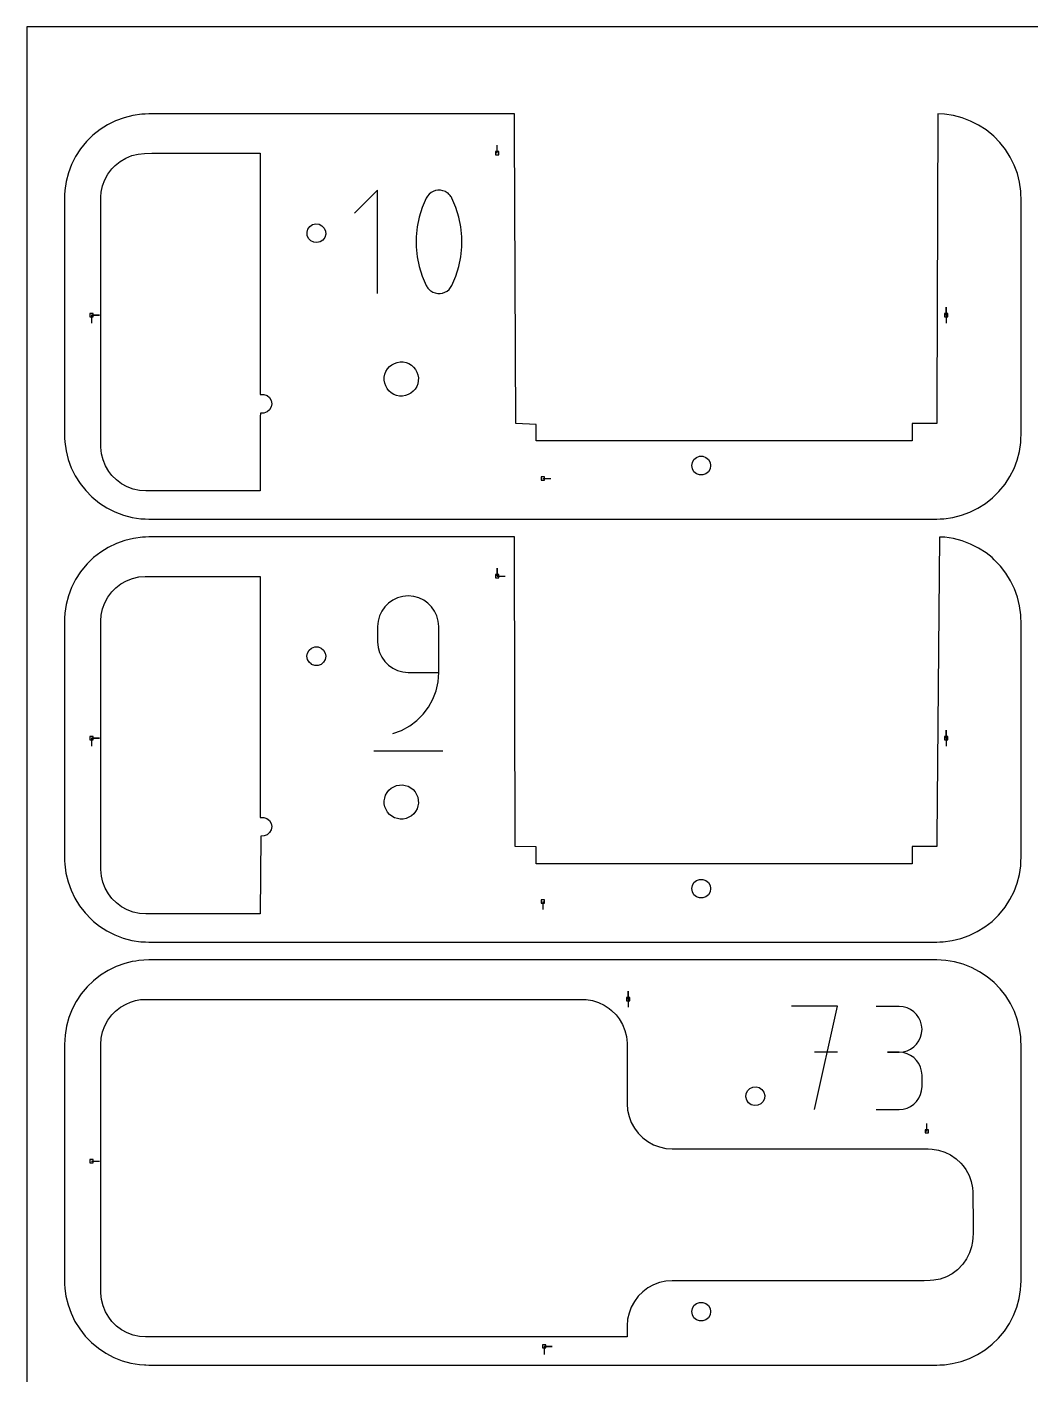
# Model space of a CAD drawing. Extents: x 0 to 570, y 0 to 470.
# Drawn here: x 0 to 178.3, y 230.6 to 470 of the extents above; entities that cross this region are included whole.
import ezdxf

# ---------------------------------------------------------------- set-up
doc = ezdxf.new("R2010")
doc.units = 0

msp = doc.modelspace()

# ---------------------------------------------------------------- linework, layer by layer
at = {"layer": 'annotation', "color": 1}
for p, q in [((83.571877, 447.580638), (83.571877, 449.009388)), ((62.295878, 441.006009), (58.213807, 436.922786)), ((62.295878, 422.644173), (62.295878, 441.006009)), ((71.818462, 440.556497), (71.474471, 440.282115)), ((72.201262, 440.766111), (71.818462, 440.556497)), ((72.613092, 440.907707), (72.201262, 440.766111)), ((73.044171, 440.978032), (72.613092, 440.907707)), ((73.484717, 440.973837), (73.044171, 440.978032)), ((73.924951, 440.89187), (73.484717, 440.973837)), ((74.355091, 440.728881), (73.924951, 440.89187)), ((74.519755, 440.642351), (74.355091, 440.728881)), ((74.355091, 440.728881), (74.355091, 440.728881)), ((74.677767, 440.54296), (74.519755, 440.642351)), ((74.828358, 440.431495), (74.677767, 440.54296)), ((70.942042, 439.552047), (70.238176, 437.896831)), ((71.179071, 439.946214), (70.942042, 439.552047)), ((70.942042, 439.552047), (70.942042, 439.552047)), ((71.474471, 440.282115), (71.179071, 439.946214)), ((74.97076, 440.308743), (74.828358, 440.431495)), ((75.104206, 440.175489), (74.97076, 440.308743)), ((75.227929, 440.032522), (75.104206, 440.175489)), ((75.34116, 439.880626), (75.227929, 440.032522)), ((75.443131, 439.72059), (75.34116, 439.880626)), ((75.533076, 439.553199), (75.443131, 439.72059)), ((76.240354, 437.894571), (75.533076, 439.553199)), ((75.533076, 439.553199), (75.533076, 439.553199)), ((69.710277, 436.193613), (69.358344, 434.455972)), ((70.238176, 437.896831), (69.710277, 436.193613)), ((76.770812, 436.188793), (76.240354, 437.894571)), ((77.124451, 434.449447), (76.770812, 436.188793)), ((69.358344, 434.455972), (69.182377, 432.697491)), ((77.30127, 432.690113), (77.124451, 434.449447)), ((69.182377, 432.697491), (69.182377, 430.93175)), ((69.182377, 430.93175), (69.358344, 429.172331)), ((77.124451, 429.165806), (77.30127, 430.924372)), ((77.30127, 430.924372), (77.30127, 432.690113)), ((69.358344, 429.172331), (69.710277, 427.432814)), ((76.770812, 427.427995), (77.124451, 429.165806)), ((69.710277, 427.432814), (70.238176, 425.726781)), ((76.240354, 425.72452), (76.770812, 427.427995)), ((70.238176, 425.726781), (70.942042, 424.067812)), ((70.942042, 424.067812), (70.942042, 424.067812)), ((70.942042, 424.067812), (71.03166, 423.900754)), ((71.03166, 423.900754), (71.132878, 423.741515)), ((71.132878, 423.741515), (71.24527, 423.590579)), ((75.296024, 423.676797), (75.533076, 424.068963)), ((75.533076, 424.068963), (76.240354, 425.72452)), ((75.533076, 424.068963), (75.533076, 424.068963)), ((71.24527, 423.590579), (71.36841, 423.448427)), ((71.36841, 423.448427), (71.50187, 423.315545)), ((71.50187, 423.315545), (71.645225, 423.192415)), ((71.645225, 423.192415), (71.798048, 423.079521)), ((71.798048, 423.079521), (71.959912, 422.977345)), ((71.959912, 422.977345), (72.130391, 422.886372)), ((72.130391, 422.886372), (72.130391, 422.886372)), ((72.130391, 422.886372), (72.557143, 422.726841)), ((72.557143, 422.726841), (72.994813, 422.647583)), ((72.994813, 422.647583), (73.433506, 422.645367)), ((73.433506, 422.645367), (73.863329, 422.71696)), ((73.863329, 422.71696), (74.274386, 422.859132)), ((74.274386, 422.859132), (74.656784, 423.06865)), ((74.656784, 423.06865), (75.000628, 423.342282)), ((75.000628, 423.342282), (75.296024, 423.676797)), ((163.33438, 418.780637), (163.33438, 420.209387)), ((163.33438, 418.780637), (163.33438, 420.209387)), ((163.33438, 420.209387), (163.33438, 418.780637)), ((11.455633, 418.780637), (12.884383, 418.780637)), ((11.455633, 418.780637), (12.884383, 418.780637)), ((12.884383, 418.780637), (11.455633, 418.780637)), ((11.455633, 418.780637), (11.455633, 417.351887)), ((163.33438, 418.780637), (163.33438, 417.351887)), ((91.667502, 389.742512), (93.096252, 389.742511)), ((83.571877, 372.405636), (83.571877, 373.834386)), ((83.571877, 372.405636), (83.571877, 373.834386)), ((83.571877, 373.834386), (83.571877, 372.405636)), ((83.571877, 372.405636), (85.000627, 372.405636)), ((66.778487, 368.803527), (65.859496, 368.550456)), ((67.754255, 368.891313), (66.778487, 368.803527)), ((68.732044, 368.803527), (67.754255, 368.891313)), ((67.754255, 368.891313), (67.754255, 368.891313)), ((69.65211, 368.550456), (68.732044, 368.803527)), ((63.598099, 366.953821), (63.061134, 366.1939)), ((64.253809, 367.610174), (63.598099, 366.953821)), ((65.012772, 368.147528), (64.253809, 367.610174)), ((65.859496, 368.550456), (65.012772, 368.147528)), ((70.499149, 368.147528), (69.65211, 368.550456)), ((71.257859, 367.610174), (70.499149, 368.147528)), ((71.912937, 366.953821), (71.257859, 367.610174)), ((72.449081, 366.1939), (71.912937, 366.953821)), ((62.405409, 364.425068), (62.317634, 363.447016)), ((62.658407, 365.345839), (62.405409, 364.425068)), ((63.061134, 366.1939), (62.658407, 365.345839)), ((72.850987, 365.345839), (72.449081, 366.1939)), ((73.103353, 364.425068), (72.850987, 365.345839)), ((73.190875, 363.447016), (73.103353, 364.425068)), ((62.317634, 363.447016), (62.317634, 360.724867)), ((73.190875, 355.282105), (73.190875, 363.447016)), ((73.190875, 363.447016), (73.190875, 363.447016)), ((62.317634, 360.724867), (62.317634, 360.724867)), ((62.317634, 360.724867), (62.405409, 359.746867)), ((62.405409, 359.746867), (62.658407, 358.826237)), ((62.658407, 358.826237), (63.061134, 357.978381)), ((63.061134, 357.978381), (63.598099, 357.218702)), ((63.598099, 357.218702), (64.253809, 356.562604)), ((64.253809, 356.562604), (65.012772, 356.025492)), ((65.012772, 356.025492), (65.859496, 355.622768)), ((65.859496, 355.622768), (66.778487, 355.369838)), ((66.778487, 355.369838), (67.754255, 355.282105)), ((67.754255, 355.282105), (73.190875, 355.282105)), ((73.070506, 353.63142), (73.190875, 355.282105)), ((72.151795, 350.542242), (72.71923, 352.044815)), ((72.71923, 352.044815), (73.070506, 353.63142)), ((71.382946, 349.143656), (72.151795, 350.542242)), ((69.299996, 346.738252), (70.427431, 347.869008)), ((70.427431, 347.869008), (71.382946, 349.143656)), ((65.033641, 344.408864), (66.588354, 344.988227)), ((66.588354, 344.988227), (68.015388, 345.77134)), ((68.015388, 345.77134), (69.299996, 346.738252)), ((163.33438, 343.605635), (163.33438, 345.034385)), ((163.33438, 343.605635), (163.33438, 345.034385)), ((163.33438, 345.034385), (163.33438, 343.605635)), ((11.455633, 343.605635), (12.884383, 343.605635)), ((11.455633, 343.605635), (12.884383, 343.605635)), ((12.884383, 343.605635), (11.455633, 343.605635)), ((11.455633, 343.605635), (11.455633, 342.176885)), ((65.033641, 344.408864), (65.033641, 344.408864)), ((163.33438, 343.605635), (163.33438, 342.176885)), ((61.638249, 341.348558), (73.879473, 341.348558)), ((91.667502, 314.567509), (91.667502, 313.138759)), ((106.836875, 297.230634), (106.836875, 298.659384)), ((106.836875, 297.230634), (106.836875, 298.659384)), ((106.836875, 298.659384), (106.836875, 297.230634)), ((106.836875, 297.230634), (106.836875, 295.801884)), ((144.01379, 295.969036), (135.848496, 295.969036)), ((139.931719, 277.607199), (144.01379, 295.969036)), ((154.97752, 295.947733), (150.900054, 295.947733)), ((155.710862, 295.88191), (154.97752, 295.947733)), ((156.400911, 295.692217), (155.710862, 295.88191)), ((157.03619, 295.390321), (156.400911, 295.692217)), ((157.605223, 294.98789), (157.03619, 295.390321)), ((158.096532, 294.496589), (157.605223, 294.98789)), ((158.498639, 293.928086), (158.096532, 294.496589)), ((158.800069, 293.294046), (158.498639, 293.928086)), ((158.989343, 292.606137), (158.800069, 293.294046)), ((159.054985, 291.876025), (158.989343, 292.606137)), ((158.096532, 289.245921), (158.498639, 289.815862)), ((158.498639, 289.815862), (158.800069, 290.451907)), ((158.800069, 290.451907), (158.989343, 291.142486)), ((158.989343, 291.142486), (159.054985, 291.876025)), ((159.054985, 291.876025), (159.054985, 291.876025)), ((144.01379, 287.792227), (139.931719, 287.792227)), ((154.97752, 287.792802), (152.935908, 287.792802)), ((152.935908, 287.792802), (154.97752, 287.792802)), ((154.97752, 287.792802), (155.710862, 287.858642)), ((155.710862, 287.726979), (154.97752, 287.792802)), ((154.97752, 287.792802), (154.97752, 287.792802)), ((155.710862, 287.858642), (156.400911, 288.048445)), ((156.400911, 287.537286), (155.710862, 287.726979)), ((156.400911, 288.048445), (157.03619, 288.350641)), ((157.03619, 287.235391), (156.400911, 287.537286)), ((157.03619, 288.350641), (157.605223, 288.753657)), ((157.605223, 288.753657), (158.096532, 289.245921)), ((157.605223, 286.832959), (157.03619, 287.235391)), ((158.096532, 286.341658), (157.605223, 286.832959)), ((158.498639, 285.773155), (158.096532, 286.341658)), ((158.800069, 285.139115), (158.498639, 285.773155)), ((158.989343, 284.451206), (158.800069, 285.139115)), ((159.054985, 283.721095), (158.989343, 284.451206)), ((159.054985, 281.679483), (159.054985, 283.721095)), ((159.054985, 283.721095), (159.054985, 283.721095)), ((158.498639, 279.626911), (158.800069, 280.260998)), ((158.800069, 280.260998), (158.989343, 280.949068)), ((158.989343, 280.949068), (159.054985, 281.679483)), ((155.710862, 277.673561), (156.400911, 277.863159)), ((156.400911, 277.863159), (157.03619, 278.164931)), ((157.03619, 278.164931), (157.605223, 278.567239)), ((157.605223, 278.567239), (158.096532, 279.058445)), ((158.096532, 279.058445), (158.498639, 279.626911)), ((150.900054, 277.607775), (154.97752, 277.607775)), ((154.97752, 277.607775), (155.710862, 277.673561)), ((154.97752, 277.607775), (154.97752, 277.607775)), ((159.905627, 273.731446), (159.905627, 275.160195)), ((11.455633, 268.430633), (12.884383, 268.430633)), ((91.905627, 235.525633), (93.334377, 235.525632)), ((91.905627, 235.525633), (93.334377, 235.525632)), ((93.334377, 235.525632), (91.905627, 235.525633)), ((91.905627, 235.525633), (91.905627, 234.096883))]:
    msp.add_line(p, q, dxfattribs=at)
at = {"layer": 'boundary', "color": 5}
for p, q in [((14.335675, 452.622016), (12.988838, 451.769688)), ((15.765394, 453.326568), (14.335675, 452.622016)), ((17.261835, 453.875384), (15.765394, 453.326568)), ((18.808103, 454.26225), (17.261835, 453.875384)), ((20.386718, 454.482797), (18.808103, 454.26225)), ((21.027111, 454.512655), (20.386718, 454.482797)), ((21.667505, 454.542513), (21.027111, 454.512655)), ((83.507955, 454.542514), (21.667505, 454.542513)), ((86.667502, 454.542514), (83.507955, 454.542514)), ((86.667502, 451.476757), (86.667502, 454.542514)), ((161.873774, 454.532896), (161.667505, 402.608269)), ((163.076896, 454.47608), (161.873774, 454.532896)), ((164.654186, 454.242111), (163.076896, 454.47608)), ((166.197733, 453.842026), (164.654186, 454.242111)), ((167.690077, 453.280342), (166.197733, 453.842026)), ((169.114367, 452.563412), (167.690077, 453.280342)), ((170.454517, 451.699336), (169.114367, 452.563412)), ((11.73103, 450.771056), (10.611759, 449.670904)), ((12.988838, 451.769688), (11.73103, 450.771056)), ((86.897082, 399.542513), (86.667502, 451.476757)), ((171.792619, 450.60153), (170.454517, 451.699336)), ((172.893137, 449.482588), (171.792619, 450.60153)), ((9.510747, 448.329614), (8.646702, 446.989552)), ((10.611759, 449.670904), (9.510747, 448.329614)), ((173.892231, 448.224962), (172.893137, 449.482588)), ((174.744998, 446.878301), (173.892231, 448.224962)), ((7.929782, 445.565338), (7.368101, 444.073076)), ((8.646702, 446.989552), (7.929782, 445.565338)), ((175.450021, 445.448697), (174.744998, 446.878301)), ((175.999283, 443.952318), (175.450021, 445.448697)), ((7.368101, 444.073076), (6.967993, 442.529618)), ((176.386607, 442.40606), (175.999283, 443.952318)), ((6.733984, 440.952416), (6.697358, 440.182903)), ((6.967993, 442.529618), (6.733984, 440.952416)), ((176.607595, 440.827409), (176.386607, 442.40606)), ((176.637549, 440.184961), (176.607595, 440.827409)), ((6.697358, 440.182903), (6.6675, 439.542513)), ((6.6675, 439.542513), (6.6675, 434.724866)), ((176.667504, 439.542513), (176.637549, 440.184961)), ((176.667504, 402.375646), (176.667504, 439.542513)), ((6.6675, 434.724866), (6.6675, 397.542514)), ((161.667505, 402.608269), (161.667505, 399.542513)), ((176.667504, 397.542513), (176.667504, 402.375646)), ((6.6675, 397.542514), (6.697358, 396.902123)), ((90.479081, 399.356756), (86.897082, 399.542513)), ((90.479082, 396.458512), (90.479081, 399.356756)), ((161.667505, 399.542513), (157.290579, 399.542512)), ((157.290579, 399.542512), (157.29058, 396.458512)), ((176.637549, 396.900065), (176.667504, 397.542513)), ((6.697358, 396.902123), (6.727217, 396.261733)), ((6.727217, 396.261733), (6.947766, 394.683116)), ((144.4373, 396.458512), (90.479082, 396.458512)), ((157.29058, 396.458512), (144.4373, 396.458512)), ((176.367104, 394.55583), (176.601071, 396.133117)), ((176.601071, 396.133117), (176.637549, 396.900065)), ((6.947766, 394.683116), (7.334635, 393.136847)), ((7.334635, 393.136847), (7.883445, 391.640397)), ((175.405343, 391.519936), (175.967017, 393.012288)), ((175.967017, 393.012288), (176.367104, 394.55583)), ((7.883445, 391.640397), (8.588001, 390.210683)), ((174.688399, 390.095646), (175.405343, 391.519936)), ((8.588001, 390.210683), (9.440325, 388.863849)), ((9.440325, 388.863849), (10.438957, 387.606039)), ((172.726526, 387.417399), (173.824331, 388.755504)), ((173.824331, 388.755504), (174.688399, 390.095646)), ((10.438957, 387.606039), (11.539115, 386.486767)), ((11.539115, 386.486767), (12.880397, 385.385758)), ((170.34996, 385.31779), (171.607579, 386.316881)), ((171.607579, 386.316881), (172.726526, 387.417399)), ((12.880397, 385.385758), (14.220467, 384.52171)), ((14.220467, 384.52171), (15.644681, 383.804794)), ((15.644681, 383.804794), (17.136941, 383.243109)), ((17.136941, 383.243109), (18.680394, 382.843002)), ((164.531051, 382.823411), (166.077311, 383.210734)), ((166.077311, 383.210734), (167.573688, 383.760005)), ((167.573688, 383.760005), (169.003285, 384.465014)), ((169.003285, 384.465014), (170.34996, 385.31779)), ((18.680394, 382.843002), (20.257594, 382.608995)), ((20.257594, 382.608995), (21.027111, 382.57237)), ((21.027111, 382.57237), (21.667505, 382.542511)), ((21.667505, 382.542511), (25.68221, 382.542511)), ((25.68221, 382.542511), (32.802223, 382.542511)), ((32.802223, 382.542511), (156.691782, 382.542512)), ((156.691782, 382.542512), (161.667505, 382.542511)), ((161.667505, 382.542511), (162.309951, 382.572466)), ((162.309951, 382.572466), (162.952398, 382.60242)), ((162.952398, 382.60242), (164.531051, 382.823411)), ((17.393834, 378.735186), (15.895328, 378.20098)), ((18.940561, 379.107565), (17.393834, 378.735186)), ((20.518081, 379.313919), (18.940561, 379.107565)), ((21.092792, 379.340715), (20.518081, 379.313919)), ((21.667505, 379.367511), (21.092792, 379.340715)), ((85.101694, 379.367511), (21.667505, 379.367511)), ((86.667502, 379.367511), (85.101694, 379.367511)), ((86.667502, 377.848184), (86.667502, 379.367511)), ((162.153176, 379.344866), (161.667505, 325.886837)), ((163.093156, 379.299464), (162.153176, 379.344866)), ((164.667723, 379.0643), (163.093156, 379.299464)), ((166.208505, 378.663571), (164.667723, 379.0643)), ((167.698126, 378.101786), (166.208505, 378.663571)), ((13.109727, 376.672963), (11.84587, 375.689049)), ((14.461908, 377.51098), (13.109727, 376.672963)), ((15.895328, 378.20098), (14.461908, 377.51098)), ((86.781277, 324.36751), (86.667502, 377.848184)), ((169.119817, 377.385279), (167.698126, 378.101786)), ((170.45757, 376.522121), (169.119817, 377.385279)), ((171.492369, 375.686434), (170.45757, 376.522121)), ((10.345962, 374.189146), (9.512952, 373.157656)), ((10.71625, 374.600392), (10.345962, 374.189146)), ((11.84587, 375.689049), (10.71625, 374.600392)), ((171.897446, 375.321701), (171.492369, 375.686434)), ((172.986431, 374.192376), (171.897446, 375.321701)), ((173.970759, 372.928683), (172.986431, 374.192376)), ((8.649822, 371.819982), (7.933325, 370.398359)), ((9.512952, 373.157656), (8.649822, 371.819982)), ((174.809171, 371.576659), (173.970759, 372.928683)), ((175.499593, 370.143344), (174.809171, 371.576659)), ((7.371542, 368.908812), (6.970793, 367.36811)), ((7.933325, 370.398359), (7.371542, 368.908812)), ((176.0342, 368.644893), (175.499593, 370.143344)), ((6.970793, 367.36811), (6.735593, 365.793621)), ((176.406989, 367.098174), (176.0342, 368.644893)), ((176.613739, 365.520623), (176.406989, 367.098174)), ((6.694296, 364.942219), (6.6675, 364.367511)), ((6.6675, 364.367511), (6.6675, 360.043982)), ((6.735593, 365.793621), (6.694296, 364.942219)), ((176.640622, 364.944067), (176.613739, 365.520623)), ((176.667504, 364.367511), (176.640622, 364.944067)), ((176.667504, 326.704938), (176.667504, 364.367511)), ((6.6675, 360.043982), (6.6675, 322.367511)), ((161.667505, 325.886837), (161.667505, 324.36751)), ((176.667504, 322.367511), (176.667504, 326.704938)), ((90.479081, 324.275453), (86.781277, 324.36751)), ((90.479082, 321.28351), (90.479081, 324.275453)), ((161.667505, 324.36751), (157.290579, 324.36751)), ((157.290579, 324.36751), (157.29058, 321.28351)), ((6.6675, 322.367511), (6.694296, 321.792802)), ((6.694296, 321.792802), (6.721092, 321.218093)), ((6.721092, 321.218093), (6.927449, 319.640572)), ((146.18175, 321.28351), (90.479082, 321.28351)), ((157.29058, 321.28351), (146.18175, 321.28351)), ((176.364295, 319.36729), (176.599457, 320.941855)), ((176.599457, 320.941855), (176.640621, 321.790955)), ((176.640621, 321.790955), (176.667504, 322.367511)), ((6.927449, 319.640572), (7.299831, 318.093844)), ((175.963564, 317.826513), (176.364295, 319.36729)), ((7.299831, 318.093844), (7.834031, 316.595329)), ((7.834031, 316.595329), (8.524033, 315.161915)), ((174.68527, 314.915194), (175.401788, 316.336885)), ((175.401788, 316.336885), (175.963564, 317.826513)), ((8.524033, 315.161915), (9.362048, 313.809736)), ((9.362048, 313.809736), (10.345962, 312.545877)), ((173.822118, 313.577449), (174.68527, 314.915194)), ((10.345962, 312.545877), (11.434624, 311.416256)), ((11.434624, 311.416256), (11.84587, 311.045968)), ((171.492369, 311.048584), (172.621699, 312.13757)), ((172.621699, 312.13757), (172.986431, 312.542647)), ((172.986431, 312.542647), (173.822118, 313.577449)), ((11.84587, 311.045968), (12.877354, 310.212961)), ((12.877354, 310.212961), (14.215035, 309.349828)), ((14.215035, 309.349828), (15.636657, 308.633334)), ((167.443336, 308.535429), (168.876646, 309.22584)), ((168.876646, 309.22584), (170.228683, 310.064258)), ((170.228683, 310.064258), (171.492369, 311.048584)), ((15.636657, 308.633334), (17.126203, 308.071548)), ((17.126203, 308.071548), (18.6669, 307.670799)), ((18.6669, 307.670799), (20.241386, 307.435602)), ((20.241386, 307.435602), (21.092792, 307.394305)), ((21.092792, 307.394305), (21.667505, 307.367509)), ((21.667505, 307.367509), (25.270446, 307.367509)), ((25.270446, 307.367509), (31.660201, 307.367509)), ((31.660201, 307.367509), (157.202112, 307.367509)), ((157.202112, 307.367509), (161.667505, 307.367509)), ((161.667505, 307.367509), (162.24406, 307.394391)), ((162.24406, 307.394391), (162.820614, 307.421273)), ((162.820614, 307.421273), (164.398167, 307.628027)), ((164.398167, 307.628027), (165.944887, 308.000816)), ((165.944887, 308.000816), (167.443336, 308.535429)), ((19.906567, 304.086373), (19.358025, 304.005471)), ((20.752378, 304.162594), (19.906567, 304.086373)), ((21.667505, 304.192509), (20.752378, 304.162594)), ((24.215534, 304.192509), (21.667505, 304.192509)), ((99.262914, 304.192509), (24.215534, 304.192509)), ((105.683693, 304.192509), (99.262914, 304.192509)), ((134.849117, 304.192509), (105.683693, 304.192509)), ((161.667505, 304.192509), (134.849117, 304.192509)), ((162.456736, 304.155711), (161.667505, 304.192509)), ((163.270041, 304.09693), (162.456736, 304.155711)), ((164.845206, 303.842155), (163.270041, 304.09693)), ((14.443389, 302.325742), (13.088332, 301.483462)), ((15.880293, 303.019218), (14.443389, 302.325742)), ((17.382763, 303.556032), (15.880293, 303.019218)), ((18.726718, 303.90139), (17.382763, 303.556032)), ((19.358025, 304.005471), (18.726718, 303.90139)), ((166.38437, 303.421394), (164.845206, 303.842155)), ((167.87008, 302.83941), (166.38437, 303.421394)), ((169.285516, 302.102803), (167.87008, 302.83941)), ((170.615944, 301.218752), (169.285516, 302.102803)), ((10.690127, 299.399267), (9.66352, 298.168508)), ((11.822106, 300.494381), (10.690127, 299.399267)), ((13.088332, 301.483462), (11.822106, 300.494381)), ((171.849828, 300.194317), (170.615944, 301.218752)), ((172.94712, 299.065474), (171.849828, 300.194317)), ((9.66352, 298.168508), (8.776243, 296.840065)), ((173.939428, 297.801214), (172.94712, 299.065474)), ((174.78495, 296.448022), (173.939428, 297.801214)), ((8.036386, 295.426481), (7.45098, 293.942268)), ((8.776243, 296.840065), (8.036386, 295.426481)), ((175.481863, 295.012616), (174.78495, 296.448022)), ((176.022234, 293.511272), (175.481863, 295.012616)), ((7.026651, 292.404233), (6.768207, 290.829812)), ((7.45098, 293.942268), (7.026651, 292.404233)), ((176.399968, 291.960988), (176.022234, 293.511272)), ((6.705015, 289.997101), (6.6675, 289.192508)), ((6.768207, 290.829812), (6.705015, 289.997101)), ((176.602428, 290.588229), (176.399968, 291.960988)), ((176.642972, 289.718664), (176.602428, 290.588229)), ((176.667504, 289.192508), (176.642972, 289.718664)), ((6.6675, 289.192508), (6.6675, 253.245449)), ((176.667504, 283.255113), (176.667504, 289.192508)), ((176.667504, 247.192509), (176.667504, 283.255113)), ((6.6675, 253.245449), (6.6675, 247.192509)), ((6.6675, 247.192509), (6.69251, 246.656114)), ((6.69251, 246.656114), (6.732576, 245.796787)), ((176.630706, 246.403275), (176.667504, 247.192509)), ((6.732576, 245.796787), (6.929914, 244.458793)), ((6.929914, 244.458793), (7.303983, 242.90777)), ((176.317153, 244.014806), (176.571925, 245.589969)), ((176.571925, 245.589969), (176.630706, 246.403275)), ((7.303983, 242.90777), (7.840792, 241.405293)), ((175.314415, 240.989928), (175.89639, 242.475646)), ((175.89639, 242.475646), (176.317153, 244.014806)), ((7.840792, 241.405293), (8.534269, 239.968391)), ((8.534269, 239.968391), (9.376547, 238.613339)), ((173.693753, 238.244072), (174.577796, 239.574493)), ((174.577796, 239.574493), (175.314415, 240.989928)), ((9.376547, 238.613339), (10.365628, 237.347111)), ((10.365628, 237.347111), (11.460747, 236.215131)), ((171.54047, 235.912894), (172.669318, 237.010185)), ((172.669318, 237.010185), (173.693753, 238.244072)), ((11.460747, 236.215131), (12.691499, 235.188526)), ((12.691499, 235.188526), (14.019949, 234.301247)), ((168.923011, 234.07506), (170.276216, 234.920588)), ((170.276216, 234.920588), (171.54047, 235.912894)), ((14.019949, 234.301247), (15.433534, 233.561393)), ((15.433534, 233.561393), (16.917745, 232.975985)), ((16.917745, 232.975985), (18.455776, 232.551655)), ((18.455776, 232.551655), (20.030193, 232.293213)), ((20.030193, 232.293213), (20.862908, 232.230021)), ((20.862908, 232.230021), (21.131107, 232.217516)), ((21.131107, 232.217516), (21.667505, 232.192507)), ((161.667505, 232.192507), (162.193659, 232.217039)), ((162.193659, 232.217039), (163.063223, 232.257583)), ((163.063223, 232.257583), (164.435984, 232.460045)), ((164.435984, 232.460045), (165.986269, 232.83778)), ((165.986269, 232.83778), (167.487612, 233.378159)), ((167.487612, 233.378159), (168.923011, 234.07506)), ((21.667505, 232.192507), (51.623387, 232.192507)), ((51.623387, 232.192507), (104.749636, 232.192507)), ((104.749636, 232.192507), (124.540955, 232.192507)), ((124.540955, 232.192507), (161.667505, 232.192507))]:
    msp.add_line(p, q, dxfattribs=at)
at = {"layer": 'frame', "color": 5}
for p, q in [((570, 470), (0, 470)), ((0, 470), (0, 0))]:
    msp.add_line(p, q, dxfattribs=at)
at = {"layer": 'hole', "color": 5}
for p, q in [((83.857627, 447.866388), (83.286127, 447.866388)), ((83.286127, 447.866388), (83.286127, 447.294888)), ((83.857627, 447.294888), (83.857627, 447.866388)), ((15.074429, 444.778996), (15.688591, 445.393161)), ((15.688591, 445.393161), (16.581337, 446.111094)), ((16.581337, 446.111094), (17.567715, 446.693929)), ((17.567715, 446.693929), (18.627449, 447.129635)), ((18.627449, 447.129635), (19.738714, 447.40922)), ((19.738714, 447.40922), (20.878643, 447.526902)), ((20.878643, 447.526902), (22.179025, 447.542514)), ((22.179025, 447.542514), (41.452165, 447.542514)), ((41.452165, 447.542514), (41.452165, 445.31492)), ((41.452165, 445.31492), (41.452165, 404.679187)), ((83.286127, 447.294888), (83.857627, 447.294888)), ((13.838911, 442.851364), (14.38734, 443.859612)), ((14.38734, 443.859612), (15.074429, 444.778996)), ((13.138116, 439.786369), (13.200077, 440.652714)), ((13.200077, 440.652714), (13.440417, 441.775008)), ((13.440417, 441.775008), (13.838911, 442.851364)), ((13.122508, 439.213805), (13.138116, 439.786369)), ((13.122508, 438.675918), (13.122508, 439.213805)), ((13.122508, 395.99075), (13.122508, 438.675918)), ((49.771577, 433.528971), (49.936879, 434.085524)), ((49.806598, 432.949444), (49.771577, 433.528971)), ((49.936879, 434.085524), (50.282564, 434.551978)), ((50.282564, 434.551978), (50.766935, 434.87207)), ((50.766935, 434.87207), (51.331575, 435.007194)), ((51.331575, 435.007194), (51.908378, 434.941049)), ((51.908378, 434.941049), (52.427773, 434.681615)), ((52.427773, 434.681615), (52.827112, 434.260185)), ((52.827112, 434.260185), (53.058232, 433.727587)), ((53.058232, 433.727587), (53.093253, 433.148061)), ((50.037721, 432.416846), (49.806598, 432.949444)), ((50.437059, 431.995415), (50.037721, 432.416846)), ((50.956453, 431.735981), (50.437059, 431.995415)), ((51.533255, 431.669838), (50.956453, 431.735981)), ((52.097896, 431.80496), (51.533255, 431.669838)), ((52.582269, 432.125052), (52.097896, 431.80496)), ((52.927953, 432.591506), (52.582269, 432.125052)), ((53.093253, 433.148061), (52.927953, 432.591506)), ((11.741383, 419.066387), (11.169883, 419.066387)), ((11.169883, 419.066387), (11.169883, 418.494887)), ((11.741383, 418.494887), (11.741383, 419.066387)), ((163.62013, 419.066387), (163.04863, 419.066387)), ((163.04863, 419.066387), (163.04863, 418.494887)), ((163.62013, 418.494887), (163.62013, 419.066387)), ((11.169883, 418.494887), (11.741383, 418.494887)), ((163.04863, 418.494887), (163.62013, 418.494887)), ((64.073274, 409.228895), (64.4218, 409.627825)), ((64.4218, 409.627825), (64.834304, 409.960174)), ((64.834304, 409.960174), (65.298254, 410.215843)), ((65.298254, 410.215843), (65.799554, 410.387064)), ((65.799554, 410.387064), (66.322966, 410.468634)), ((66.322966, 410.468634), (66.852594, 410.458075)), ((66.852594, 410.458075), (67.372341, 410.355707)), ((67.372341, 410.355707), (67.866416, 410.164642)), ((67.866416, 410.164642), (68.319808, 409.890684)), ((68.319808, 409.890684), (68.718738, 409.542157)), ((68.718738, 409.542157), (69.051086, 409.129652)), ((63.495323, 407.232055), (63.505882, 407.761682)), ((63.576893, 406.708641), (63.495323, 407.232055)), ((63.505882, 407.761682), (63.60825, 408.281429)), ((63.60825, 408.281429), (63.799316, 408.775504)), ((63.799316, 408.775504), (64.073274, 409.228895)), ((69.051086, 409.129652), (69.306755, 408.665702)), ((69.306755, 408.665702), (69.477976, 408.164405)), ((69.548986, 407.111363), (69.446619, 406.591616)), ((69.477976, 408.164405), (69.559546, 407.64099)), ((69.559546, 407.64099), (69.548986, 407.111363)), ((41.452165, 404.679187), (42.1113, 404.694528)), ((42.1113, 404.694528), (42.658753, 404.49527)), ((63.748114, 406.207343), (63.576893, 406.708641)), ((64.003784, 405.743392), (63.748114, 406.207343)), ((64.336133, 405.330887), (64.003784, 405.743392)), ((64.735062, 404.982361), (64.336133, 405.330887)), ((65.188452, 404.708403), (64.735062, 404.982361)), ((65.682529, 404.517339), (65.188452, 404.708403)), ((67.756615, 404.657202), (67.255317, 404.485982)), ((68.220565, 404.91287), (67.756615, 404.657202)), ((68.63307, 405.245219), (68.220565, 404.91287)), ((68.981596, 405.64415), (68.63307, 405.245219)), ((69.255554, 406.097541), (68.981596, 405.64415)), ((69.446619, 406.591616), (69.255554, 406.097541)), ((42.658753, 404.49527), (43.105044, 404.12079)), ((43.105044, 404.12079), (43.396338, 403.616251)), ((43.396339, 402.468774), (43.105044, 401.964235)), ((43.396338, 403.616251), (43.497504, 403.042512)), ((43.497504, 403.042512), (43.396339, 402.468774)), ((66.202275, 404.414971), (65.682529, 404.517339)), ((66.731902, 404.404412), (66.202275, 404.414971)), ((67.255317, 404.485982), (66.731902, 404.404412)), ((41.528708, 401.390498), (41.452165, 400.685366)), ((41.452165, 400.685366), (41.452165, 387.542512)), ((42.1113, 401.390498), (41.528708, 401.390498)), ((42.658753, 401.589754), (42.1113, 401.390498)), ((43.105044, 401.964235), (42.658753, 401.589754)), ((13.138116, 395.298656), (13.122508, 395.99075)), ((13.255798, 394.158723), (13.138116, 395.298656)), ((13.535378, 393.047456), (13.255798, 394.158723)), ((13.971088, 391.987727), (13.535378, 393.047456)), ((118.142503, 392.042513), (118.243669, 392.616251)), ((118.243669, 392.616251), (118.534966, 393.12079)), ((118.534966, 393.12079), (118.981254, 393.495271)), ((118.981254, 393.495271), (119.52871, 393.694529)), ((119.52871, 393.694529), (120.111302, 393.694529)), ((120.111302, 393.694529), (120.658756, 393.495271)), ((120.658756, 393.495271), (121.105043, 393.12079)), ((121.105043, 393.12079), (121.396341, 392.616252)), ((121.396341, 392.616252), (121.497506, 392.042513)), ((14.553919, 391.001343), (13.971088, 391.987727)), ((15.074429, 390.306028), (14.553919, 391.001343)), ((15.886018, 389.494437), (15.074429, 390.306028)), ((118.243668, 391.468771), (118.142503, 392.042513)), ((118.534966, 390.964236), (118.243668, 391.468771)), ((118.981254, 390.589755), (118.534966, 390.964236)), ((119.52871, 390.390497), (118.981254, 390.589755)), ((120.111302, 390.390497), (119.52871, 390.390497)), ((120.658755, 390.589755), (120.111302, 390.390497)), ((121.105043, 390.964236), (120.658755, 390.589755)), ((121.396341, 391.468771), (121.105043, 390.964236)), ((121.497506, 392.042513), (121.396341, 391.468771)), ((16.805407, 388.807355), (15.886018, 389.494437)), ((17.81365, 388.258919), (16.805407, 388.807355)), ((18.890009, 387.86043), (17.81365, 388.258919)), ((20.012302, 387.620086), (18.890009, 387.86043)), ((91.953252, 390.028262), (91.381752, 390.028262)), ((91.381752, 390.028262), (91.381752, 389.456762)), ((91.381752, 389.456762), (91.953252, 389.456762)), ((91.953252, 389.456762), (91.953252, 390.028262)), ((21.122498, 387.542512), (20.012302, 387.620086)), ((22.179025, 387.542512), (21.122498, 387.542512)), ((41.452165, 387.542512), (22.179025, 387.542512)), ((16.689784, 371.017133), (17.683901, 371.581995)), ((17.683901, 371.581995), (18.748521, 371.999218)), ((18.748521, 371.999218), (19.861831, 372.260251)), ((19.861831, 372.260251), (21.00105, 372.359736)), ((21.00105, 372.359736), (21.648686, 372.367512)), ((21.648686, 372.367512), (41.452165, 372.367511)), ((41.452165, 372.367511), (41.452165, 371.258091)), ((41.452165, 371.258091), (41.452165, 329.504185)), ((83.857627, 372.691386), (83.286127, 372.691386)), ((83.286127, 372.691386), (83.286127, 372.119886)), ((83.286127, 372.119886), (83.857627, 372.119886)), ((83.857627, 372.119886), (83.857627, 372.691386)), ((13.842192, 367.683625), (14.389915, 368.68864)), ((14.389915, 368.68864), (15.075473, 369.605198)), ((15.075473, 369.605198), (15.786487, 370.316218)), ((15.786487, 370.316218), (16.689784, 371.017133)), ((13.202013, 365.491926), (13.443498, 366.61073)), ((13.443498, 366.61073), (13.842192, 367.683625)), ((13.122508, 363.935916), (13.130281, 364.48896)), ((13.130281, 320.24606), (13.122508, 363.935916)), ((13.130281, 364.48896), (13.202013, 365.491926)), ((49.856079, 358.737252), (50.147377, 359.24179)), ((50.147377, 359.24179), (50.593664, 359.61627)), ((50.593664, 359.61627), (51.141121, 359.815528)), ((51.141121, 359.815528), (51.72371, 359.815528)), ((51.72371, 359.815528), (52.271166, 359.61627)), ((52.271166, 359.61627), (52.717454, 359.24179)), ((52.717454, 359.24179), (53.008751, 358.737252)), ((49.754914, 358.163514), (49.856079, 358.737252)), ((49.856079, 357.589774), (49.754914, 358.163514)), ((50.147377, 357.085235), (49.856079, 357.589774)), ((50.551387, 356.740358), (50.147377, 357.085235)), ((50.593664, 356.710754), (50.551387, 356.740358)), ((51.141121, 356.511498), (50.593664, 356.710754)), ((52.271166, 356.710755), (51.72371, 356.511498)), ((52.717454, 357.085235), (52.271166, 356.710755)), ((53.008751, 357.589774), (52.717454, 357.085235)), ((53.008751, 358.737252), (53.109914, 358.163514)), ((53.109914, 358.163514), (53.008751, 357.589774)), ((51.72371, 356.511498), (51.141121, 356.511498)), ((11.741383, 343.891385), (11.169883, 343.891385)), ((11.169883, 343.891385), (11.169883, 343.319885)), ((11.169883, 343.319885), (11.741383, 343.319885)), ((11.741383, 343.319885), (11.741383, 343.891385)), ((163.62013, 343.891385), (163.04863, 343.891385)), ((163.04863, 343.891385), (163.04863, 343.319885)), ((163.04863, 343.319885), (163.62013, 343.319885)), ((163.62013, 343.319885), (163.62013, 343.891385)), ((65.169074, 334.980604), (65.661876, 335.175171)), ((65.661876, 335.175171), (66.180976, 335.281209)), ((66.180976, 335.281209), (66.710602, 335.295495)), ((66.710602, 335.295495), (67.234665, 335.217595)), ((67.234665, 335.217595), (67.737237, 335.049876)), ((63.49346, 332.444688), (63.571359, 332.96875)), ((63.571359, 332.96875), (63.739078, 333.471323)), ((63.739078, 333.471323), (63.99152, 333.937136)), ((63.99152, 333.937136), (64.321014, 334.352037)), ((64.321014, 334.352037), (64.717548, 334.703418)), ((64.717548, 334.703418), (65.169074, 334.980604)), ((67.737237, 335.049876), (68.203051, 334.797435)), ((68.203051, 334.797435), (68.617952, 334.467941)), ((68.617952, 334.467941), (68.969332, 334.071407)), ((68.969332, 334.071407), (69.246518, 333.61988)), ((69.246518, 333.61988), (69.441086, 333.127079)), ((69.441086, 333.127079), (69.547123, 332.607979)), ((63.507746, 331.915061), (63.49346, 332.444688)), ((63.613783, 331.395962), (63.507746, 331.915061)), ((63.808352, 330.903161), (63.613783, 331.395962)), ((64.085537, 330.451633), (63.808352, 330.903161)), ((64.436919, 330.055099), (64.085537, 330.451633)), ((69.06335, 330.585904), (68.733856, 330.171003)), ((69.315792, 331.051718), (69.06335, 330.585904)), ((69.483509, 331.554291), (69.315792, 331.051718)), ((69.561409, 332.078352), (69.483509, 331.554291)), ((69.547123, 332.607979), (69.561409, 332.078352)), ((41.452165, 329.504185), (42.078558, 329.52239)), ((42.078558, 329.52239), (42.628966, 329.334158)), ((42.628966, 329.334158), (43.081803, 328.969028)), ((43.081803, 328.969028), (43.382448, 328.471036)), ((43.382448, 328.471036), (43.494639, 327.900252)), ((64.851818, 329.725604), (64.436919, 330.055099)), ((65.317632, 329.473164), (64.851818, 329.725604)), ((65.820205, 329.305446), (65.317632, 329.473164)), ((66.344266, 329.227546), (65.820205, 329.305446)), ((66.873894, 329.241832), (66.344266, 329.227546)), ((67.392994, 329.34787), (66.873894, 329.241832)), ((67.885794, 329.542437), (67.392994, 329.34787)), ((68.337322, 329.819622), (67.885794, 329.542437)), ((68.733856, 330.171003), (68.337322, 329.819622)), ((41.56145, 326.212631), (41.452165, 312.36751)), ((42.143047, 326.224003), (41.56145, 326.212631)), ((42.685676, 326.433604), (42.143047, 326.224003)), ((43.123895, 326.816156), (42.685676, 326.433604)), ((43.404845, 327.325518), (43.123895, 326.816156)), ((43.494639, 327.900252), (43.404845, 327.325518)), ((13.229764, 319.106837), (13.130281, 320.24606)), ((13.490793, 317.993526), (13.229764, 319.106837)), ((118.981254, 318.320268), (119.52871, 318.519526)), ((119.52871, 318.519526), (120.111302, 318.519527)), ((120.111302, 318.519527), (120.658755, 318.320269)), ((13.908021, 316.928912), (13.490793, 317.993526)), ((14.472878, 315.934786), (13.908021, 316.928912)), ((118.142503, 316.867511), (118.243668, 317.441249)), ((118.243669, 316.293769), (118.142503, 316.867511)), ((118.243668, 317.441249), (118.534966, 317.945788)), ((118.534966, 315.789233), (118.243669, 316.293769)), ((118.534966, 317.945788), (118.981254, 318.320268)), ((120.658755, 318.320269), (121.105043, 317.945788)), ((121.105043, 317.945788), (121.396341, 317.441249)), ((121.396341, 316.293769), (121.105043, 315.789233)), ((121.396341, 317.441249), (121.497506, 316.867511)), ((121.497506, 316.867511), (121.396341, 316.293769)), ((15.075473, 315.12982), (14.472878, 315.934786)), ((15.884812, 314.320477), (15.075473, 315.12982)), ((16.801378, 313.634929), (15.884812, 314.320477)), ((17.806386, 313.087197), (16.801378, 313.634929)), ((91.953252, 314.853259), (91.381752, 314.853259)), ((91.381752, 314.853259), (91.381752, 314.281759)), ((91.381752, 314.281759), (91.953252, 314.281759)), ((91.953252, 314.281759), (91.953252, 314.853259)), ((118.981254, 315.414753), (118.534966, 315.789233)), ((119.52871, 315.215495), (118.981254, 315.414753)), ((120.111302, 315.215495), (119.52871, 315.215495)), ((120.658755, 315.414753), (120.111302, 315.215495)), ((121.105043, 315.789233), (120.658755, 315.414753)), ((18.879285, 312.688509), (17.806386, 313.087197)), ((19.998087, 312.447019), (18.879285, 312.688509)), ((21.122498, 312.36751), (19.998087, 312.447019)), ((21.648686, 312.36751), (21.122498, 312.36751)), ((41.452165, 312.36751), (21.648686, 312.36751)), ((18.423, 296.707987), (19.300903, 296.975782)), ((19.300903, 296.975782), (20.205081, 297.138119)), ((20.205081, 297.138119), (21.122498, 297.192509)), ((21.122498, 297.192509), (47.52675, 297.192509)), ((47.52675, 297.192509), (98.667502, 297.192509)), ((98.667502, 297.192509), (99.390142, 297.142784)), ((99.390142, 297.142784), (100.486826, 296.966825)), ((100.486826, 296.966825), (101.548634, 296.640264)), ((107.122625, 297.516384), (106.551125, 297.516384)), ((106.551125, 297.516384), (106.551125, 296.944884)), ((106.551125, 296.944884), (107.122625, 296.944884)), ((107.122625, 296.944884), (107.122625, 297.516384)), ((15.074761, 294.429374), (15.719689, 295.074307)), ((15.719689, 295.074307), (16.615788, 295.786834)), ((16.615788, 295.786834), (17.604624, 296.363959)), ((17.604624, 296.363959), (18.423, 296.707987)), ((101.548634, 296.640264), (102.554979, 296.169376)), ((102.554979, 296.169376), (103.486343, 295.563245)), ((103.486343, 295.563245), (103.904013, 295.240561)), ((103.904013, 295.240561), (104.715555, 294.429018)), ((13.441396, 291.42841), (13.839953, 292.503666)), ((13.839953, 292.503666), (14.388158, 293.510888)), ((14.388158, 293.510888), (15.074761, 294.429374)), ((104.715555, 294.429018), (105.237881, 293.731273)), ((105.237881, 293.731273), (105.820316, 292.744719)), ((105.820316, 292.744719), (106.255613, 291.68488)), ((13.122508, 289.192508), (13.200692, 290.307224)), ((13.200692, 290.307224), (13.441396, 291.42841)), ((106.255613, 291.68488), (106.53479, 290.573568)), ((106.53479, 290.573568), (106.652068, 289.433651)), ((13.122508, 278.468801), (13.122508, 289.192508)), ((106.652068, 289.433651), (106.667504, 278.638924)), ((127.767385, 279.845978), (127.819049, 280.424048)), ((127.819049, 280.424048), (128.065313, 280.949585)), ((128.065313, 280.949585), (128.476465, 281.359203)), ((128.476465, 281.359203), (129.002921, 281.603495)), ((129.002921, 281.603495), (129.581181, 281.652996)), ((129.581181, 281.652996), (130.141496, 281.501736)), ((130.141496, 281.501736), (130.616281, 281.167958)), ((130.616281, 281.167958), (130.948287, 280.691922)), ((130.948287, 280.691922), (131.097447, 280.131045)), ((131.097447, 280.131045), (131.045783, 279.552975)), ((13.122508, 260.920916), (13.122508, 278.468801)), ((106.667504, 278.638924), (106.74891, 277.497441)), ((127.91655, 279.2851), (127.767385, 279.845978)), ((128.248549, 278.809063), (127.91655, 279.2851)), ((128.72334, 278.475285), (128.248549, 278.809063)), ((129.283656, 278.324025), (128.72334, 278.475285)), ((129.861916, 278.373526), (129.283656, 278.324025)), ((130.388367, 278.617818), (129.861916, 278.373526)), ((130.799524, 279.027437), (130.388367, 278.617818)), ((131.045783, 279.552975), (130.799524, 279.027437)), ((106.74891, 277.497441), (106.99153, 276.382066)), ((106.99153, 276.382066), (107.390414, 275.312573)), ((107.390414, 275.312573), (107.937449, 274.310734)), ((107.937449, 274.310734), (108.621499, 273.396947)), ((108.621499, 273.396947), (109.428628, 272.589814)), ((160.191377, 274.017196), (159.619877, 274.017196)), ((159.619877, 274.017196), (159.619877, 273.445696)), ((159.619877, 273.445696), (160.191377, 273.445696)), ((160.191377, 273.445696), (160.191377, 274.017196)), ((109.428628, 272.589814), (110.341314, 271.906587)), ((110.341314, 271.906587), (111.343048, 271.359382)), ((111.343048, 271.359382), (112.412456, 270.960314)), ((112.412456, 270.960314), (113.527778, 270.717504)), ((113.527778, 270.717504), (114.666302, 270.635897)), ((114.666302, 270.635897), (126.071078, 270.63582)), ((126.071078, 270.63582), (159.515798, 270.63582)), ((159.515798, 270.63582), (160.122499, 270.635821)), ((160.122499, 270.635821), (160.856907, 270.588807)), ((160.856907, 270.588807), (161.999686, 270.398197)), ((11.741383, 268.716383), (11.169883, 268.716383)), ((11.169883, 268.716383), (11.169883, 268.144883)), ((11.169883, 268.144883), (11.741383, 268.144883)), ((11.741383, 268.144883), (11.741383, 268.716383)), ((161.999686, 270.398197), (163.102759, 270.044264)), ((163.102759, 270.044264), (164.14292, 269.534488)), ((164.14292, 269.534488), (165.09827, 268.879628)), ((165.09827, 268.879628), (165.948741, 268.093494)), ((165.948741, 268.093494), (166.366314, 267.611588)), ((166.366314, 267.611588), (166.867982, 266.936772)), ((166.867982, 266.936772), (167.419251, 265.915561)), ((167.419251, 265.915561), (167.816942, 264.825339)), ((167.816942, 264.825339), (168.052686, 263.689053)), ((168.052686, 263.689053), (168.098998, 263.003024)), ((168.098998, 263.003024), (168.122507, 256.983794)), ((13.122508, 259.815745), (13.122508, 260.920916)), ((13.135627, 244.987536), (13.122508, 259.815745)), ((168.122507, 256.983794), (168.122507, 255.644065)), ((168.053992, 254.148867), (167.867321, 253.232247)), ((168.096354, 254.784004), (168.053992, 254.148867)), ((168.122507, 255.644065), (168.096354, 254.784004)), ((167.500868, 252.130555), (166.978613, 251.093694)), ((167.867321, 253.232247), (167.500868, 252.130555)), ((165.35334, 249.139551), (164.420744, 248.44529)), ((166.311629, 250.143561), (165.35334, 249.139551)), ((166.978613, 251.093694), (166.311629, 250.143561)), ((112.413747, 246.868481), (111.344258, 246.469596)), ((113.529123, 247.111098), (112.413747, 246.868481)), ((114.667502, 247.192509), (113.529123, 247.111098)), ((126.086639, 247.192509), (114.667502, 247.192509)), ((159.450715, 247.192509), (126.086639, 247.192509)), ((160.531004, 247.218658), (159.450715, 247.192509)), ((161.166144, 247.261017), (160.531004, 247.218658)), ((162.304783, 247.495997), (161.166144, 247.261017)), ((163.397345, 247.893554), (162.304783, 247.495997)), ((164.420744, 248.44529), (163.397345, 247.893554)), ((13.247528, 243.847829), (13.135627, 244.987536)), ((108.62247, 244.432353), (107.938268, 243.518697)), ((109.428629, 245.238513), (108.62247, 244.432353)), ((110.342416, 245.922561), (109.428629, 245.238513)), ((111.344258, 246.469596), (110.342416, 245.922561)), ((13.521215, 242.735912), (13.247528, 243.847829)), ((13.951054, 241.674631), (13.521215, 242.735912)), ((107.391064, 242.516967), (106.991998, 241.447556)), ((107.938268, 243.518697), (107.391064, 242.516967)), ((118.142503, 241.692508), (118.243669, 242.266247)), ((118.243669, 242.266247), (118.534966, 242.770786)), ((118.534966, 242.770786), (118.981254, 243.145266)), ((118.981254, 243.145266), (119.52871, 243.344524)), ((119.52871, 243.344524), (120.111302, 243.344524)), ((120.111302, 243.344524), (120.658756, 243.145266)), ((120.658756, 243.145266), (121.105043, 242.770785)), ((121.105043, 242.770785), (121.396341, 242.266247)), ((121.396341, 242.266247), (121.497507, 241.692508)), ((14.528175, 240.685788), (13.951054, 241.674631)), ((15.074761, 239.95564), (14.528175, 240.685788)), ((15.885635, 239.144763), (15.074761, 239.95564)), ((106.749184, 240.332233), (106.667581, 239.193706)), ((106.991998, 241.447556), (106.749184, 240.332233)), ((118.243669, 241.118767), (118.142503, 241.692508)), ((118.534966, 240.614231), (118.243669, 241.118767)), ((118.981254, 240.239751), (118.534966, 240.614231)), ((119.52871, 240.040492), (118.981254, 240.239751)), ((120.111302, 240.040493), (119.52871, 240.040492)), ((120.658756, 240.239751), (120.111302, 240.040493)), ((121.105043, 240.614231), (120.658756, 240.239751)), ((121.396341, 241.118767), (121.105043, 240.614231)), ((121.497507, 241.692508), (121.396341, 241.118767)), ((16.804127, 238.458169), (15.885635, 239.144763)), ((17.811343, 237.909957), (16.804127, 238.458169)), ((18.886602, 237.511404), (17.811343, 237.909957)), ((20.007787, 237.270696), (18.886602, 237.511404)), ((21.071256, 237.195788), (20.007787, 237.270696)), ((21.122498, 237.192508), (21.071256, 237.195788)), ((22.323983, 237.192508), (21.122498, 237.192508)), ((98.669854, 237.192508), (22.323983, 237.192508)), ((106.667504, 237.193095), (98.669854, 237.192508)), ((106.667581, 239.193706), (106.667504, 237.193095)), ((92.191377, 235.811383), (91.619877, 235.811383)), ((91.619877, 235.811383), (91.619877, 235.239883)), ((91.619877, 235.239883), (92.191377, 235.239883)), ((92.191377, 235.239883), (92.191377, 235.811383))]:
    msp.add_line(p, q, dxfattribs=at)

doc.saveas('drawing.dxf')
